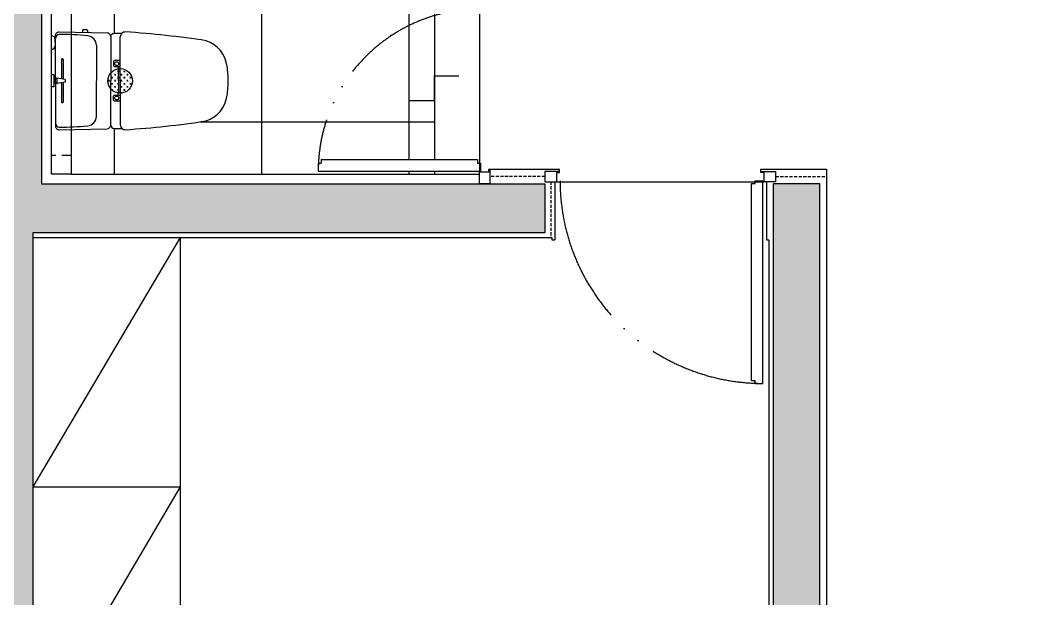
# Model space of a CAD drawing. Header units: millimetres. Extents: x 0 to 460316, y -63250 to 103204.
# Drawn here: x 234820 to 238948, y 90152 to 92511 of the extents above; entities that cross this region are included whole.
import ezdxf
from ezdxf.enums import TextEntityAlignment as Align

# ---------------------------------------------------------------- set-up
doc = ezdxf.new("R2010")
doc.units = ezdxf.units.MM
doc.header["$LTSCALE"] = 25
for name, pattern in [('ACAD_ISO05W100', [33, 24, -3, 0, -3, 0, -3]), ('DASHED', [0.75, 0.5, -0.25]), ('HID', [2.5, 1.5, -1])]:
    doc.linetypes.add(name, pattern=pattern)
for name, color, linetype in [('2-con', 2, 'Continuous'), ('3.기호.계단선', 30, 'Continuous'), ('ac-door', 30, 'Continuous'), ('ac-furniture', 152, 'Continuous'), ('ac-Ref', 8, 'Continuous'), ('ac-wall', 241, 'Continuous'), ('ac-wall-fin', 3, 'Continuous'), ('BATH', 4, 'Continuous'), ('FORM(YOURNAME)-11', 1, 'Continuous')]:
    doc.layers.add(name, color=color, linetype=linetype)
doc.styles.add('YOURNAME', font='HY울릉도M.TTF')
pattern_1 = [(0, (-66596.61737768754, -53103.5097948224), (0, 600), []), (90, (-66596.61737768754, -53103.5097948224), (-600, 3.673940397442059e-14), [])]

# ---------------------------------------------------------------- blocks, each defined once
blk = doc.blocks.new('A$C43c8e90a')
h = blk.add_hatch()
h.set_pattern_fill('_USER', scale=600, double=1, pattern_type=0)
h.set_pattern_definition(pattern_1)
h.paths.add_polyline_path([(32577.456551918, 13066.74712238678), (30322.456551918, 13066.74712238678), (30322.456551918, 11659.74712238796), (30342.456551918, 11659.74712238796), (30342.456551918, 11649.74712238796), (30367.45655191921, 11649.74712238796), (30367.4565519204, 12499.74712238542), (30407.4565519204, 12499.74712238542), (30407.4565519204, 12498.80542427005, -0.4004913051079977), (31217.45655191767, 11649.74775148981), (31217.45655191767, 11649.7471223863), (31242.45655191776, 11649.7471223863), (31242.45655191776, 11659.92165479045), (31709.456551918, 11659.92165479045), (31709.456551918, 12366.74712238678), (32234.456551918, 12366.74712238678), (32577.456551918, 12366.74712238678)])
h.paths.add_polyline_path([(34302.456551918, 13421.74712238678), (32577.456551918, 13421.74712238678), (32577.456551918, 13066.74712238678), (32577.456551918, 12366.74712238678), (33434.456551918, 12366.74712238678), (34302.456551918, 12366.74712238678)])
h.paths.add_polyline_path([(35232.456551918, 12631.74712238678), (35867.456551918, 12631.74712238678), (35867.456551918, 13421.74712238678), (35092.456551918, 13421.74712238678), (34302.456551918, 13421.74712238678), (34302.456551918, 12366.74712238678), (34302.456551918, 11595.63231177317), (34567.456551918, 11595.63231177317), (35147.456551918, 11595.63231177317), (35232.456551918, 11595.63231177317)])
h.paths.add_polyline_path([(35158.456551918, 3924.747122386776), (35005.456551918, 3924.747122386776), (32305.456551918, 3924.747122386776), (31790.45655191642, 3924.747122386776), (31790.45655191642, 3769.747122386529), (31800.45655191642, 3769.747122386543), (31800.45655191642, 3744.747122386776, -0.399871792444394), (32612.59474920662, 2971.624467742346), (32613.57920656234, 2971.624467742346), (32613.57920656234, 2931.624467742346), (31800.456551918, 2931.624467741218), (31800.456551918, 2906.624467741218), (31790.456551918, 2906.624467741203), (31790.456551918, 2844.747122386776), (31980.456551918, 2844.747122386776), (31980.456551918, 2854.747122386776), (32030.456551918, 2854.747122386769), (35018.456551918, 2854.747122386783), (35068.45655191799, 2854.747122386769), (35068.45655191799, 2844.747122386776), (35158.456551918, 2844.747122386776)])
h.paths.add_polyline_path([(32167.456551918, 3829.747122386776, -1), (32047.456551918, 3829.747122386776, -1)], flags=16)
h.paths.add_polyline_path([(31800.45655191642, 3744.747122386776), (31800.456551911, 2971.624467741218), (32612.59474920662, 2971.624467742346, 0.3998717924443939)], flags=17)
h.paths.add_polyline_path([(27162.456551918, 10371.76440410902), (27137.45655191799, 10371.76440410902), (26247.456551918, 10371.76440410904), (26222.456551918, 10371.76440410902), (26222.456551918, 10361.74712238678), (26152.53305340227, 10361.74712238678), (26152.53305340227, 9272.329202740832), (27162.456551918, 9272.329202740832)])
h = blk.add_hatch()
h.set_pattern_fill('_USER', scale=600, double=1, pattern_type=0)
h.set_pattern_definition(pattern_1)
h.paths.add_polyline_path([(25562.456551918, 8914.747122386776), (24842.456551918, 8914.747122386776), (24122.456551918, 8914.747122386776), (24122.456551918, 8887.247122386776), (24427.456551918, 8887.247122386776, -0.414213562373095), (24577.456551918, 8737.247122386776), (24577.456551918, 8492.247122386776, -0.4142135623730951), (24427.456551918, 8342.247122386776), (24122.456551918, 8342.247122386776), (24122.456551918, 8218.71723568932), (24168.82061613264, 8217.612389236529), (24168.82061613264, 8224.820568801886, -0.4142135623730951), (24172.82061613264, 8228.820568801886), (24184.93689388601, 8228.820568801886, -0.4142135623730951), (24188.93689388601, 8224.820568801886), (24188.93689388601, 8217.133022328213), (24269.21495699156, 8215.22001200953, -0.4072523879788155), (24283.85761141381, 8200.224269142374, -0.3717239760441174), (24298.5631723743, 8214.623160272487, -0.003515168850176892), (24329.48480845464, 8213.78094645356, -0.212895747325907), (24344.89581428243, 8219.069476441582, -0.02188718661985364), (24672.91791526305, 8183.260960917833, -0.2920779422682452), (24758.20442681773, 8078.464604609697, -0.03623466771687046), (24762.456551918, 8019.866823322714, -0.03623466771192052), (24758.20442681779, 7961.269042043758, -0.29207794226907), (24672.91791526302, 7856.472685735222, -0.02188718661971346), (24344.89581428436, 7820.664170211596, -0.2128957473514062), (24329.48480845464, 7825.952700199465, -0.003515168850151014), (24298.56317237453, 7825.110486380545, -0.3717239760478759), (24283.85761141381, 7839.50937751068, -0.4072523879786914), (24269.21495699156, 7824.513634643525), (24122.456551918, 7821.016410963726), (24122.456551918, 7639.747122386776), (25602.456551918, 7639.747122386783), (25602.456551918, 7651.586988925017), (25129.2964184563, 7651.586988924966), (25129.29641845629, 7683.586988924966), (25130.07126886037, 7683.586988924966, -0.3186883346906755), (25602.456551918, 8285.45505254643), (25602.456551918, 8324.692010203486), (25562.456551918, 8324.714842332789)])
h.paths.add_polyline_path([(25562.456551918, 9724.747122386776), (24122.456551918, 9724.747122386776), (24122.456551918, 9477.247122386783), (24131.45655191776, 9477.247122386783, -0.4142135623730951), (24132.45655191776, 9476.247122386783), (24132.45655191776, 9472.747122386776, 0.4142135623721628), (24135.45655191776, 9469.747122386783), (24153.45655191776, 9469.747122386783, -0.4142135623730951), (24156.45655191776, 9466.747122386783), (24156.45655191776, 9412.747122386798, -0.4142135623743828), (24153.45655191776, 9409.747122386783), (24135.45655191776, 9409.747122386783, 0.4142172114565775), (24132.45655191799, 9406.747085010582), (24132.45655191776, 9403.247122386783, -0.4142135623730951), (24131.45655191776, 9402.247122386783), (24122.456551918, 9402.247122386783), (24122.456551918, 9327.247122386783), (24131.45655191776, 9327.247122386783, -0.4142135623730951), (24132.45655191776, 9326.247122386783), (24132.45655191776, 9322.747122386776, 0.4142135623721628), (24135.45655191776, 9319.747122386783), (24153.45655191776, 9319.747122386783, -0.4142135623730951), (24156.45655191776, 9316.747122386783), (24156.45655191776, 9262.747122386798, -0.4142135623743606), (24153.45655191776, 9259.747122386783), (24135.45655191776, 9259.747122386783, 0.4142172114565775), (24132.45655191799, 9256.747085010582), (24132.45655191776, 9253.247122386783, -0.4142135623730951), (24131.45655191776, 9252.247122386783), (24122.456551918, 9252.247122386783), (24122.456551918, 9004.747122386776), (24842.456551918, 9004.747122386776), (24842.456551918, 8914.747122386776), (25562.456551918, 8914.747122386776)])
h.paths.add_polyline_path([(24138.32094703002, 9373.847122386876), (24138.72094702993, 9373.847122386876), (24138.32094703002, 9374.247122386783)], flags=16)
edge = h.paths.add_edge_path(flags=16)
edge.add_line((24364.53599162957, 9355.247122386783), (24242.82094703002, 9355.247122386783))
edge.add_line((24242.82094703002, 9355.247122386783), (24242.82094703002, 9259.747122386783))
edge.add_line((24242.82094703002, 9259.747122386783), (24198.82094703002, 9259.747122386783))
edge.add_spline(control_points=[(24198.82094703002, 9259.747122386783), (24198.82848197973, 9260.418146590491), (24198.84354681932, 9261.759744396317), (24198.57616610202, 9263.760734604912), (24198.02576029724, 9265.70073531507), (24197.20293828147, 9267.542350158714), (24196.12518503051, 9269.246954361406), (24195.03224752142, 9270.524840343307), (24194.05573552864, 9271.44448111677), (24193.27544554128, 9272.080290146878), (24192.5887592436, 9272.562096526322), (24192.0908540511, 9272.872571766966), (24191.80187731856, 9273.042634232566), (24191.65550575788, 9273.124371143866), (24191.58232005282, 9273.165239557471)], knot_values=[0, 0, 0, 0, 2.011373105731112, 4.021395547924806, 6.031409035873605, 8.041424563247064, 10.0514093719637, 12.06141349654371, 13.06706669719999, 14.0727142985489, 15.07836105531833, 15.58126905309736, 15.83273308169298, 16.08419659291641, 16.08419659291641, 16.08419659291641, 16.08419659291641], degree=3, periodic=0)
edge.add_spline(control_points=[(24191.58232005282, 9273.165239557471), (24191.50871340235, 9273.205344279602), (24191.36150032902, 9273.285553599868), (24191.06350729303, 9273.439266462556), (24190.53526457972, 9273.69472266439), (24189.76138331484, 9274.018553580405), (24188.80732556654, 9274.33879946648), (24187.50870478811, 9274.677170889714), (24186.17520651755, 9274.850249205003), (24184.83922863273, 9274.956361902943), (24183.50330957906, 9275.076150761008), (24181.83316949516, 9275.220757253977), (24179.16108979293, 9275.455106581874), (24176.82366200844, 9275.659343580934), (24175.15428015857, 9275.805466085672), (24174.82094703002, 9275.834643036207)], knot_values=[0, 0, 0, 0, 0.2514627678263643, 0.5029247581215692, 1.00582744010833, 2.011482724119999, 3.01713968099247, 4.022762656968908, 6.032907083774312, 7.038774950620397, 8.044642527380745, 10.05637766838847, 12.06811280787428, 16.09158308640905, 17.09540571221282, 17.09540571221282, 17.09540571221282, 17.09540571221282], degree=3, periodic=0)
edge.add_line((24174.44164966678, 9275.867825023553), (24173.82094703002, 9275.247122386783))
edge.add_line((24173.82094703002, 9275.247122386783), (24173.82094703002, 9304.747122386783))
edge.add_line((24173.82094703002, 9304.747122386783), (24173.32094703002, 9304.747122386783))
edge.add_line((24173.32094703002, 9304.747122386783), (24174.43292818285, 9303.63514123395))
edge.add_spline(control_points=[(24174.82089395162, 9303.666795312507), (24175.32327163318, 9303.710532747864), (24176.40661346776, 9303.804849424734), (24178.02218612272, 9303.905110673157), (24179.60765298587, 9304.186983527601), (24180.85399628092, 9304.738413261955), (24181.51411994536, 9305.21740445622), (24181.77977393584, 9305.410165190311)], knot_values=[0, 0, 0, 0, 1.512727243345001, 3.262088996244456, 4.856647785408573, 6.317168071094294, 7.300749490984606, 7.300749490984606, 7.300749490984606, 7.300749490984606], degree=3, periodic=0)
edge.add_spline(control_points=[(24181.77963855203, 9305.409915095275), (24182.06727370917, 9305.66283509766), (24182.71956238949, 9306.23639799669), (24183.49322003963, 9307.342980352856), (24184.05827668715, 9308.6410034586), (24184.3306681567, 9309.851326891192), (24184.35831630739, 9310.613612471578), (24184.36939033183, 9310.918933765577)], knot_values=[0, 0, 0, 0, 1.146482090706621, 2.599950915042485, 4.004170826729847, 5.374612935913888, 6.290275648728065, 6.290275648728065, 6.290275648728065, 6.290275648728065], degree=3, periodic=0)
edge.add_line((24184.3694968295, 9310.919687325804), (24184.3694968295, 9358.973819695027))
edge.add_line((24184.3694968295, 9358.973819695027), (24165.82094703002, 9358.973819695027))
edge.add_line((24165.82094703002, 9358.973819695027), (24165.82094703002, 9360.747122386783))
edge.add_line((24165.82094703002, 9360.747122386783), (24142.52094702997, 9360.747122386783))
edge.add_line((24142.52094702997, 9360.747122386783), (24142.52094702997, 9355.647122386923))
edge.add_line((24142.52094702997, 9355.647122386923), (24138.72094703016, 9355.647122386923))
edge.add_line((24138.72094703016, 9355.647122386923), (24137.82094703002, 9354.747122386783))
edge.add_line((24137.82094703002, 9354.747122386783), (24132.32094703002, 9354.747122386783))
edge.add_line((24132.32094703002, 9354.747122386783), (24132.32094703002, 9337.247122386783))
edge.add_line((24132.32094703002, 9337.247122386783), (24125.32094703002, 9337.247122386783))
edge.add_line((24125.32094703002, 9337.247122386783), (24125.32094703002, 9392.247122386783))
edge.add_line((24125.32094703002, 9392.247122386783), (24132.32094703002, 9392.247122386783))
edge.add_line((24132.32094703002, 9392.247122386783), (24132.32094703002, 9354.747122386783))
edge.add_line((24132.32094703002, 9354.747122386783), (24137.82094703002, 9354.747122386783))
edge.add_line((24137.82094703002, 9354.747122386783), (24138.72094703016, 9355.647122386923))
edge.add_line((24138.72094703016, 9355.647122386923), (24142.52094702997, 9355.647122386923))
edge.add_line((24142.52094702997, 9355.647122386923), (24142.52094702997, 9368.747122386783))
edge.add_line((24142.52094702997, 9368.747122386783), (24165.82094703002, 9368.747122386783))
edge.add_line((24165.82094703002, 9368.747122386783), (24165.82094703002, 9370.520825078791))
edge.add_line((24165.82094703002, 9370.520825078791), (24184.36934281226, 9370.520825078791))
edge.add_line((24184.36934281226, 9370.520825078791), (24184.36934281226, 9418.576047249015))
edge.add_spline(control_points=[(24181.77963855203, 9424.084729678543), (24182.06727370917, 9423.831809676158), (24182.71956238949, 9423.258246777128), (24183.49322003963, 9422.151664420962), (24184.05827668715, 9420.853641315218), (24184.3306681567, 9419.643317882626), (24184.35831630739, 9418.88103230224), (24184.36939033183, 9418.575711008241)], knot_values=[0, 0, 0, 0, 1.146482090706621, 2.599950915042485, 4.004170826729847, 5.374612935913888, 6.290275648728065, 6.290275648728065, 6.290275648728065, 6.290275648728065], degree=3, periodic=0)
edge.add_spline(control_points=[(24174.82089395162, 9425.827849461311), (24175.32327163318, 9425.784112025955), (24176.40661346776, 9425.689795349084), (24178.02218612272, 9425.589534100662), (24179.60765298587, 9425.307661246217), (24180.85399628092, 9424.756231511863), (24181.51411994536, 9424.277240317599), (24181.77977393584, 9424.084479583507)], knot_values=[0, 0, 0, 0, 1.512727243345001, 3.262088996244456, 4.856647785408573, 6.317168071094294, 7.300749490984606, 7.300749490984606, 7.300749490984606, 7.300749490984606], degree=3, periodic=0)
edge.add_line((24174.43329800904, 9425.859473365796), (24173.82094703002, 9425.247122386783))
edge.add_line((24173.82094703002, 9425.247122386783), (24173.82094703002, 9454.747122386783))
edge.add_line((24173.82094703002, 9454.747122386783), (24173.32094703002, 9454.747122386783))
edge.add_line((24173.32094703002, 9454.747122386783), (24174.44166287471, 9453.626406542084))
edge.add_spline(control_points=[(24173.82094703004, 9453.57208108838), (24174.15428036336, 9453.601254638117), (24174.48761369669, 9453.630428187855), (24174.82094703002, 9453.659601737592)], knot_values=[-1.003822625785243, -1.003822625785243, -1.003822625785243, -1.003822625785243, 0, 0, 0, 0], degree=3, periodic=0)
edge.add_spline(control_points=[(24174.82094703002, 9453.659601737592), (24175.15428036328, 9453.688775287323), (24175.48761369653, 9453.717948837053), (24175.82094702979, 9453.747122386783)], knot_values=[0, 0, 0, 0, 1.003822625551522, 1.003822625551522, 1.003822625551522, 1.003822625551522], degree=3, periodic=0)
edge.add_spline(control_points=[(24175.82094702979, 9453.747122386783), (24177.15700364392, 9453.863936864298), (24179.16108856515, 9454.039158580563), (24181.83316973117, 9454.273483600424), (24183.50330954984, 9454.41809449785), (24184.83922863814, 9454.537882780933), (24186.17520651437, 9454.643995621365), (24187.50870478869, 9454.817073875456), (24188.80732556635, 9455.15544530929), (24189.76138331494, 9455.475691192827), (24190.53526457967, 9455.799522109592), (24191.06350729315, 9456.054978311091), (24191.36150032889, 9456.208691174237), (24191.50871340233, 9456.288900494306), (24191.58232005282, 9456.329005216328)], knot_values=[0, 0, 0, 0, 4.023470278787017, 6.035205418272822, 8.04694055926026, 9.052808136020609, 10.05867600288681, 12.06882042969221, 13.07444340572679, 14.08010036252504, 15.08575564653671, 15.58865832852348, 15.8401203189256, 16.09158308664135, 16.09158308664135, 16.09158308664135, 16.09158308664135], degree=3, periodic=0)
edge.add_spline(control_points=[(24191.58232005282, 9456.329005216328), (24191.655505758, 9456.369873629934), (24191.80187731894, 9456.451610541219), (24192.09085404899, 9456.621673006906), (24192.58875926843, 9456.932148246618), (24193.27544534764, 9457.41395463363), (24194.05573623466, 9458.049763632582), (24195.03224378024, 9458.969404560063), (24196.12521515074, 9460.247289369203), (24197.20282830925, 9461.95189842389), (24198.02617007298, 9463.793495266531), (24198.57463697289, 9465.733563129179), (24198.8492552089, 9467.73430267183), (24198.80794580712, 9469.410346696532), (24198.83096581617, 9470.413849911783), (24198.83861096895, 9470.747122386783)], knot_values=[0, 0, 0, 0, 0.2514635112234309, 0.5029275398190478, 1.005835537598077, 2.011482294367507, 3.017129895716415, 4.022783096372697, 6.032787220952706, 8.04277202966934, 10.0527875570428, 12.06280104521559, 14.0728234871785, 16.0841965926768, 17.08435258787872, 17.08435258787872, 17.08435258787872, 17.08435258787872], degree=3, periodic=0)
edge.add_line((24198.83861096895, 9470.747122386783), (24242.82094703002, 9470.747122386783))
edge.add_line((24242.82094703002, 9470.747122386783), (24242.82094703002, 9374.247122386783))
edge.add_line((24242.82094703002, 9374.247122386783), (24364.53599162957, 9374.247122386783))
edge.add_arc((24443.96992644331, 9364.747122386783), 79.99999999997458, -173.1800329741527, 173.1800329741527, ccw=False)
edge = h.paths.add_edge_path(flags=0)
edge.add_line((24199.82094703002, 9369.356894615441), (24199.82094703002, 9370.520825078791))
edge.add_spline(control_points=[(24199.82094703002, 9370.520825078791), (24199.90327571561, 9370.514841876124), (24199.99752902395, 9370.507992056511), (24200.08684033951, 9370.479223500159), (24200.0981383264, 9370.47557762661)], knot_values=[0, 0, 0, 0, 0.2456745261493301, 0.281258430073282, 0.281258430073282, 0.281258430073282, 0.281258430073282], degree=3, periodic=0)
edge.add_arc((24220.82094703002, 9364.747122386783), 21.5000000000009, 164.4967733454718, 167.6192010828271)
h.paths.add_polyline_path([(25602.456551918, 8285.45505254643, 0.3186883346906755), (25130.07126886037, 7683.586988924966), (25141.29641845629, 7683.586988924966), (25141.29641845629, 7698.586988924966), (25602.45655191799, 7698.586988925017)], flags=17)
at = {"layer": '3.기호.계단선'}
h = blk.add_hatch(dxfattribs=at)
h.set_pattern_fill('CROSS', color=256, scale=50)
h.set_pattern_definition([(0, (4028.472230223415, 44439.30753964567), (12.5, 12.5), [6.25, -18.75]), (90, (4031.597230223415, 44436.18253964567), (-12.5, 12.5), [6.25, -18.75])])
edge = h.paths.add_edge_path()
edge.add_arc((24322.456551918, 8019.747122386776), 50, 0, 360)
at = {"layer": 'ac-Ref'}
h = blk.add_hatch(color=256, dxfattribs=at)
h.dxf.hatch_style = 1
h.paths.add_polyline_path([(27432.456551918, 12355.052533009), (26887.456551918, 12355.052533009), (26887.456551918, 13365.052533009), (27452.456551918, 13365.052533009), (27452.456551918, 13565.052533009), (26687.456551918, 13565.052533009), (26687.456551918, 12155.052533009), (27162.45655191799, 12155.052533009), (27162.456551918, 8981.747122386776), (27432.456551918, 8981.747122386776)])
h.paths.add_polyline_path([(30322.456551918, 11521.74712238678), (30322.456551918, 13766.74712238678), (30092.456551918, 13766.74712238678), (30092.456551918, 13365.052533009), (30132.456551918, 13365.052533009), (30132.456551918, 9190.052533009002), (28362.456551918, 9190.052533009002), (28362.456551918, 8981.747122386776), (30322.456551918, 8981.747122386776)])
h.paths.add_polyline_path([(34300.456551918, 11394.74712238678), (34567.456551918, 11394.74712238678), (34567.456551918, 11595.63231177317), (34302.456551918, 11595.63231177317), (34302.456551918, 12366.74712238678), (33434.456551918, 12366.74712238678), (33434.456551918, 12166.74712238678), (34124.456551918, 12166.74712238678), (34124.456551918, 9191.747122386776), (33312.456551918, 9191.747122386776), (33312.456551918, 9056.747122386776), (34307.456551918, 9056.747122386776), (34307.456551918, 9256.747122386776), (34300.456551918, 9256.747122386776)])
h.paths.add_polyline_path([(36067.456551918, 13621.74712238678), (35092.456551918, 13621.74712238678), (35092.456551918, 13421.74712238678), (35867.456551918, 13421.74712238678), (35867.456551918, 12631.74712238678), (35232.456551918, 12631.74712238678), (35232.456551918, 11595.63231177317), (35147.456551918, 11595.63231177317), (35147.456551918, 11394.74712238678), (35782.456551918, 11394.74712238678), (35782.456551918, 9256.747122386776), (35782.456551918, 9056.747122386776), (35792.456551918, 9056.747122386776), (35792.456551918, 4116.747122386776), (35005.456551918, 4116.747122386776), (35005.456551918, 3924.747122386776), (35958.456551918, 3924.747122386776), (35958.456551918, 2844.747122386776), (35068.456551918, 2844.747122386776), (35068.456551918, 2644.747122386776), (36067.456551918, 2644.747122386776)])
h.paths.add_polyline_path([(32234.456551918, 12366.74712238678), (31709.456551918, 12366.74712238678), (31709.456551918, 11521.74712238678), (31984.456551918, 11521.74712238678), (31984.456551918, 12166.74712238678), (32234.456551918, 12166.74712238678)])
h.paths.add_polyline_path([(33977.456551918, 7896.747122386776), (32927.456551918, 7896.747122386776), (32927.456551918, 7696.747122386776), (33977.456551918, 7696.747122386776)])
h.paths.add_polyline_path([(31900.456551918, 7896.747122386776), (31690.456551918, 7896.747122386776), (31690.456551918, 3924.747122386776), (32305.456551918, 3924.747122386776), (32305.456551918, 4116.747122386776), (31900.456551918, 4116.747122386776)])
h.paths.add_polyline_path([(31980.456551918, 2844.747122386776), (31780.456551918, 2844.747122386776), (31780.456551918, 2274.747122386776), (31980.456551918, 2274.747122386776)])
h.paths.add_polyline_path([(27260.456551918, 3944.747122386776), (27890.456551918, 3944.747122386776), (27890.456551918, 4144.747122386776), (27172.456551918, 4144.747122386776), (27172.456551918, 7599.747122386776), (26982.456551918, 7599.747122386776), (26982.456551918, 2659.747122386769), (26967.456551918, 2659.747122386776), (26967.456551918, 2459.747122386776), (27060.456551918, 2459.747122386776), (27060.456551918, 2274.747122386776), (27980.456551918, 2274.747122386776), (27980.456551918, 2474.747122386776), (27260.456551918, 2474.747122386776)])
h.paths.add_polyline_path([(23967.456551918, 7399.747122386776), (26052.456551918, 7399.747122386776), (26052.456551918, 7599.747122386776), (24002.456551918, 7599.747122386776), (24002.456551918, 9764.747122386776), (25602.456551918, 9764.747122386776), (25602.456551918, 8364.747122386776), (25802.456551918, 8364.747122386776), (25802.456551918, 10361.74712238678), (26222.456551918, 10361.74712238678), (26222.456551918, 10561.74712238678), (25602.456551918, 10561.74712238678), (25602.456551918, 9934.747122386776), (23767.456551918, 9934.747122386776), (23767.456551918, 2459.747122386776), (24387.456551918, 2459.747122386776), (24387.456551918, 2659.747122386776), (23967.456551918, 2659.747122386776)])
blk.add_lwpolyline([(25502.456551918, 7940.116391144882), (25602.456551918, 7940.116391144882), (25602.456551918, 8040.116391144882), (25702.456551918, 8040.116391144882)])
at = {"layer": '2-con'}
for points in [[(26052.456551918, 7599.747122386776), (26052.456551918, 7399.747122386776), (23967.456551918, 7399.747122386776), (23967.456551918, 2659.747122386776), (24387.456551918, 2659.747122386776), (24387.456551918, 2459.747122386776), (23767.456551918, 2459.747122386776), (23767.456551918, 9934.747122386776), (25602.456551918, 9934.747122386776), (25602.456551918, 10561.74712238678), (26222.456551918, 10561.74712238678), (26222.456551918, 10361.74712238678), (25802.456551918, 10361.74712238678), (25802.456551918, 8364.747122386776), (25602.456551918, 8364.747122386776), (25602.456551918, 9764.747122386776), (24002.456551918, 9764.747122386776), (24002.456551918, 7599.747122386776), (26052.456551918, 7599.747122386776)], [(26982.456551918, 7599.747122386776), (26982.456551918, 2659.747122386769), (26967.456551918, 2659.747122386776), (26967.456551918, 2459.747122386776), (27060.456551918, 2459.747122386776), (27060.456551918, 2274.747122386776), (27980.456551918, 2274.747122386776), (27980.456551918, 2474.747122386776), (27260.456551918, 2474.747122386776), (27260.456551918, 3944.747122386776), (27890.456551918, 3944.747122386776), (27890.456551918, 4144.747122386776), (27172.456551918, 4144.747122386776), (27172.456551918, 7599.747122386776), (26982.456551918, 7599.747122386776)]]:
    blk.add_lwpolyline(points, dxfattribs=at)
at = {"layer": '3.기호.계단선'}
blk.add_circle((24322.456551918, 8019.747122386776), 50, dxfattribs=at)
at = {"layer": 'ac-door'}
for p, q in [((25129.29641845629, 7683.586988924966), (25141.29641845629, 7683.586988924966)), ((25129.29641845629, 7683.586988924966), (25129.2964184563, 7651.586988924966)), ((25141.29641845629, 7698.586988924966), (25141.29641845629, 7683.586988924966)), ((25141.29641845629, 7698.586988924966), (25778.45655191802, 7698.586988925039)), ((25778.45655191802, 7698.586988925039), (25778.45655191802, 7683.586988925039)), ((25778.45655191802, 7683.586988925039), (25790.45655191802, 7683.586988925039)), ((25790.45655191802, 7683.586988925039), (25790.45655191803, 7651.586988925039)), ((25129.2964184563, 7651.586988924966), (25790.45655191803, 7651.586988925039)), ((25824.456551918, 7647.586988925024), (25786.456551918, 7647.586988925032)), ((25786.456551918, 7599.747122386776), (25786.456551918, 7647.586988925032)), ((25824.456551918, 7647.586988925032), (25824.456551918, 7659.586988925032)), ((25824.456551918, 7659.586988925032), (25828.456551918, 7659.586988925032)), ((25828.456551918, 7659.586988925032), (25828.456551918, 7599.747122386776)), ((26112.29641845626, 7650.586988925032), (26052.456551918, 7650.586988925032)), ((26052.456551918, 7650.586988925032), (26052.456551918, 7608.586988925032)), ((26100.29641845626, 7646.586988925032), (26112.29641845626, 7646.586988925032)), ((26100.29641845626, 7646.586988925032), (26100.29641845626, 7608.586988925032)), ((26112.29641845626, 7646.586988925032), (26112.29641845626, 7650.586988925032)), ((26932.61668537973, 7646.586988925032), (26932.61668537973, 7650.586988925032)), ((26932.61668537973, 7650.586988925032), (26992.456551918, 7650.586988925032)), ((26944.61668537973, 7646.586988925032), (26932.61668537973, 7646.586988925032)), ((26944.61668537975, 7646.586988925032), (26944.61668537973, 7608.586988925032)), ((26992.456551918, 7650.586988925032), (26992.456551918, 7608.586988925032)), ((25828.456551918, 7599.747122386776), (25786.456551918, 7599.747122386776)), ((26052.456551918, 7608.586988925032), (26100.29641845626, 7608.586988925032)), ((26893.61668537985, 6798.426855463316), (26893.61668537976, 7600.747122386791)), ((26893.61668537976, 7600.747122386791), (26908.61668537976, 7600.747122386791)), ((26908.61668537976, 7600.747122386791), (26908.61668537976, 7612.747122386791)), ((26908.61668537976, 7612.747122386791), (26940.61668537976, 7612.747122386805)), ((26940.61668537985, 6786.426855463331), (26940.61668537976, 7612.747122386805)), ((26992.456551918, 7608.586988925032), (26944.61668537973, 7608.586988925032)), ((26893.61668537985, 6798.426855463316), (26908.61668537982, 6798.426855463316)), ((26908.61668537982, 6786.426855463316), (26908.61668537982, 6798.426855463316)), ((26908.61668537982, 6786.426855463316), (26940.61668537985, 6786.426855463331))]:
    blk.add_line(p, q, dxfattribs=at)
at = {"layer": 'ac-furniture'}
for p, q in [((24168.82061613264, 8224.820568801886), (24168.82061613264, 8217.612389236536)), ((24172.82061613264, 8228.820568801886), (24184.93689388601, 8228.820568801886)), ((24188.93689388601, 8224.820568801886), (24188.93689388601, 8217.13302232822)), ((24057.456551918, 8175.600059780925), (24057.456551918, 8188.086716095793)), ((24057.456551918, 8175.600059780925), (24057.456551918, 8163.113403466086)), ((24058.85761141381, 8027.84562827355), (24058.85761141381, 8192.458888732326)), ((24283.85761141381, 8200.224269142367), (24283.85761141381, 8019.866823326556)), ((24323.11906939829, 8019.866823326527), (24323.11906939829, 8199.148553330066)), ((24226.05228679863, 8165.104763734729), (24226.05228679863, 8019.866823326527)), ((24083.456551918, 8106.366823326556), (24083.456551918, 8028.381030379089)), ((24090.456551918, 8106.366823326556), (24090.456551918, 8027.341981291065)), ((24316.07079904771, 8019.866823326556), (24316.07079904771, 8066.183857007527)), ((24052.456551918, 8043.866823326527), (24042.456551918, 8043.866823326556)), ((24052.456551918, 8043.866823326527), (24052.456551918, 7995.866823326556)), ((24057.20624335337, 8026.808800632069), (24052.456551918, 8032.252668764027)), ((24057.20624335337, 8012.924846020986), (24052.456551918, 8007.480977889027)), ((24064.20624335337, 8031.20381932248), (24057.20624335337, 8026.808800632069)), ((24057.20624335337, 8026.808800632069), (24057.20624335337, 8012.924846020986)), ((24064.20624335337, 8008.529827330603), (24057.20624335337, 8012.924846020986)), ((24058.85761141381, 8011.888018379505), (24058.85761141381, 7847.274757920728)), ((24098.57114394082, 8025.857625451048), (24064.20624335337, 8031.20381932248)), ((24064.20624335337, 8031.20381932248), (24064.20624335337, 8008.529827330603)), ((24098.57114394082, 8013.876021202035), (24064.20624335337, 8008.529827330603)), ((24083.456551918, 8011.368861969087), (24083.456551918, 7933.366823326556)), ((24090.456551918, 8012.401221653265), (24090.456551918, 7933.366823326556)), ((24098.57114394082, 8025.857625451048), (24098.57114394082, 8013.876021202035)), ((24226.05228679863, 7874.628882918296), (24226.05228679863, 8019.866823326556)), ((24283.85761141381, 7839.509377510687), (24283.85761141381, 8019.866823326556)), ((24316.07079904771, 8019.866823326556), (24316.07079904771, 7973.549789645556)), ((24323.11906939829, 8019.866823326556), (24323.11906939829, 7840.585093322989)), ((24052.456551918, 7995.866823326556), (24042.456551918, 7995.866823326556)), ((24567.456551918, 7381.747122386769), (24567.456551918, 3304.747122386783)), ((23967.45655191796, 6364.747122386776), (24567.45655191799, 6364.747122386783))]:
    blk.add_line(p, q, dxfattribs=at)
for points in [[(24058.85761141381, 8192.458888732326), (24058.85761141381, 8204.87108045935, -0.421209171208022), (24074.21495699155, 8219.866823326527), (24269.21495699155, 8215.220012009515, -0.001658569091336534)], [(24283.85761141381, 8200.224269142367, -0.3717239760480787), (24298.56317237453, 8214.62316027248, -0.003515168850150237), (24329.48480845464, 8213.78094645356, -0.3205412258297073)], [(24323.11906939829, 8102.428881763037), (24298.92598799604, 8102.428881763037, 0.4142135623730863), (24294.92598799604, 8098.428881763037), (24294.92598799604, 8081.954745951538, 0.4142135623731031), (24298.92598799604, 8077.954745951538), (24314.49748258924, 8077.954745951538), (24323.11906939829, 8077.954745951538)], [(24314.49748258924, 8077.954745951538), (24314.49748258924, 8068.183857007527, 0.4142135623730951), (24316.49748258924, 8066.183857007527), (24323.11906939829, 8066.183857007527)], [(24314.49748258924, 7961.778900701545), (24314.49748258924, 7971.549789645556, -0.4142135623730951), (24316.49748258924, 7973.549789645556), (24323.11906939829, 7973.549789645556)], [(24323.11906939829, 7937.304764890046), (24298.92598799604, 7937.304764890046, -0.4142135623730863), (24294.92598799604, 7941.304764890046), (24294.92598799604, 7957.778900701545, -0.4142135623731031), (24298.92598799604, 7961.778900701545), (24314.49748258924, 7961.778900701545), (24323.11906939829, 7961.778900701545)], [(24058.85761141381, 7847.274757920728), (24058.85761141381, 7834.862566193704, 0.421209171208022), (24074.21495699155, 7819.866823326527), (24269.21495699155, 7824.513634643539, 0.001658569091336534)], [(24283.85761141381, 7839.509377510687, 0.3717239760480787), (24298.56317237453, 7825.110486380545, 0.003515168850150237), (24329.48480845464, 7825.952700199465, 0.3205412258297073)]]:
    blk.add_lwpolyline(points, format="xyb", dxfattribs=at)
for centre in [(24308.85761141381, 8089.866823326556), (24308.85761141381, 7949.866823326556)]:
    blk.add_circle(centre, 8.000000000000002, dxfattribs=at)
for centre, radius, start, end in [((24172.82061613264, 8224.820568801886), 4.000000000000001, 90, 180), ((24184.93689388601, 8224.820568801886), 4.000000000000001, 0, 90), ((24268.85761141381, 8200.224269142367), 15.00000000000014, 0, 88.63491129405962), ((24343.11906939829, 8199.148553330066), 20, 87.66670409843928, 180), ((24100.09048610725, 4456.223394543296), 3770.801013678695, 81.26229230185498, 86.29232073955671), ((24042.456551918, 8188.086716095793), 15, 0, 90), ((24074.85761141381, 8192.458888732326), 15.99999999999955, 90.6884059636801, 180), ((24086.68003841792, 7208.529912525344), 999.9999999999958, 84.05625205605588, 90.6884059636801), ((24186.08996587008, 8163.368991283605), 40.00000000000002, 2.487091867471248, 84.05625205605588), ((24633.51438221714, 8064.090571882458), 125.5158158932286, 6.575922471368802, 71.70359934118324), ((24042.456551918, 8163.113403466086), 15, 270, 0), ((24086.956551918, 8106.366823326556), 3.500000000000001, 0, 180), ((24356.56767774059, 8019.866823322714), 405.8888741774184, 0, 8.300742577236532), ((24356.56767774059, 8019.86682333034), 405.8888741774184, 351.6992574227634, 0), ((24086.956551918, 7933.366823326556), 3.500000000000001, 180, 0), ((24633.51438221711, 7975.643074770625), 125.5158158932673, 288.2964006588168, 353.4240775286312), ((24074.85761141381, 7847.274757920728), 15.99999999999955, 180, 269.3115940354862), ((24186.08996587008, 7876.364655369449), 40.00000000000002, 275.9437479439441, 357.5129081325288), ((24100.0904861071, 11583.5102521115), 3770.801013680436, 273.7076792604433, 278.737707698145), ((24086.68003841792, 8831.20373412771), 999.9999999999953, 269.3115940354862, 275.9437479439441), ((24268.85761141381, 7839.509377510687), 15.00000000000014, 271.3650887059404, 0), ((24343.11906939829, 7840.585093322989), 20, 180, 272.3332959007107)]:
    blk.add_arc(centre, radius, start, end, dxfattribs=at)
at = {"layer": 'ac-Ref'}
for p, q in [((25602.456551918, 8324.692010203486), (25602.45655191799, 7698.58698892501)), ((25786.456551918, 8316.747122386769), (25786.456551918, 7647.586988925032)), ((25602.456551918, 7651.58698892501), (25602.456551918, 7639.747122386783)), ((26112.29641845626, 7650.586988925032), (26112.29641845626, 7659.586988925032)), ((26100.29641845626, 7608.586988925032), (26944.61668537973, 7608.586988925032)), ((24567.456551918, 7381.747122386769), (23967.456551918, 6364.747122386776)), ((24567.45655191799, 6364.747122386783), (23967.456551918, 5344.747122386776))]:
    blk.add_line(p, q, dxfattribs=at)
at = {"layer": 'ac-Ref', "linetype": 'ACAD_ISO05W100'}
for centre, radius, start, end in [((25790.45655191802, 7651.586988925039), 661.1601334617299, 90, 180), ((26940.61668537976, 7612.747122386805), 826.3202669234743, 180, 270)]:
    blk.add_arc(centre, radius, start, end, dxfattribs=at)
at = {"layer": 'ac-wall', "linetype": 'DASHED'}
for p, q in [((26052.456551918, 7629.586988925032), (25828.456551918, 7629.586988925032)), ((26076.37648518712, 7608.586988925032), (26076.37648518712, 7381.747122386776)), ((26992.456551918, 7629.586988925032), (27199.45655191802, 7629.586988925032))]:
    blk.add_line(p, q, dxfattribs=at)
at = {"layer": 'ac-wall-fin'}
for p, q in [((25828.456551918, 7659.586988925032), (26112.29641845627, 7659.586988925024)), ((26932.61668537973, 7659.586988925024), (27199.456551918, 7659.586988925032)), ((26932.61668537973, 7650.586988925032), (26932.61668537973, 7659.586988925024)), ((27199.456551918, 7659.586988925032), (27199.456551918, 4171.747122386776)), ((26092.456551918, 7608.586988925039), (26092.456551918, 7371.747122386776)), ((26954.61668537973, 7608.586988925032), (26954.61668537975, 7371.747122386776)), ((23967.456551918, 7381.747122386776), (26080.456551918, 7381.747122386776)), ((26080.45655191802, 7381.747122386776), (26080.456551918, 7371.747122386776)), ((26080.456551918, 7371.747122386776), (26092.456551918, 7371.747122386776)), ((26954.61668537975, 7371.747122386776), (26964.456551918, 7371.747122386776)), ((26964.456551918, 7371.747122386776), (26964.45655191575, 2714.97011507659))]:
    blk.add_line(p, q, dxfattribs=at)
at = {"layer": 'BATH'}
for p, q in [((24042.45655191795, 7639.747122386776), (24042.45655191795, 8914.747122386776)), ((24122.456551918, 7639.747122386776), (24042.45655191795, 7639.747122386776))]:
    blk.add_line(p, q, dxfattribs=at)
at = {"layer": 'BATH', "linetype": 'HID'}
blk.add_line((24122.456551918, 7714.747122386776), (24042.45655191795, 7714.747122386769), dxfattribs=at)
at = {"layer": 'BATH'}
blk.add_lwpolyline([(24122.456551918, 8914.747122386776), (24122.456551918, 7639.747122386776), (25786.456551918, 7639.747122386783)], dxfattribs=at)
at = {"layer": 'FORM(YOURNAME)-11', "color": 3, "style": 'YOURNAME'}
for tag, height, p in [('1', 112.625, (41267.90665553285, 5868.125000000022)), ('2', 112.625, (41267.90665553285, 5707.232142857159)), ('3', 112.625, (41267.90665553285, 5385.446428571449)), ('4', 112.625, (41267.90665553285, 4902.767857142877)), ('5', 128.7142857142858, (41267.90665553285, 4323.553571428594)), ('6', 128.7142857142858, (41267.90665553285, 3760.428571428594)), ('7', 128.7142857142858, (41267.90665553285, 3197.303571428594)), ('8', 128.7142857142858, (41267.90665553285, 2634.178571428587)), ('9', 128.7142857142858, (41267.90665553285, 2071.053571428587)), ('10', 128.7142857142858, (40205.33457042807, 1524.017857142877)), ('11', 128.7142857142858, (41267.90665553285, 1507.928571428587)), ('12', 128.7142857142858, (40205.33457042807, 960.8928571428769)), ('13', 128.7142857142858, (41267.90665553285, 960.8928571428769))]:
    blk.add_attdef(tag, text='', height=height, dxfattribs=at).set_placement(p, align=Align.MIDDLE_RIGHT)

msp = doc.modelspace()

# ---------------------------------------------------------------- block references
at = {"layer": 'ac-Ref'}
msp.add_blockref('A$C43c8e90a', (210904.2465273732, 84244.02439770132), dxfattribs=at)

doc.saveas('drawing.dxf')
